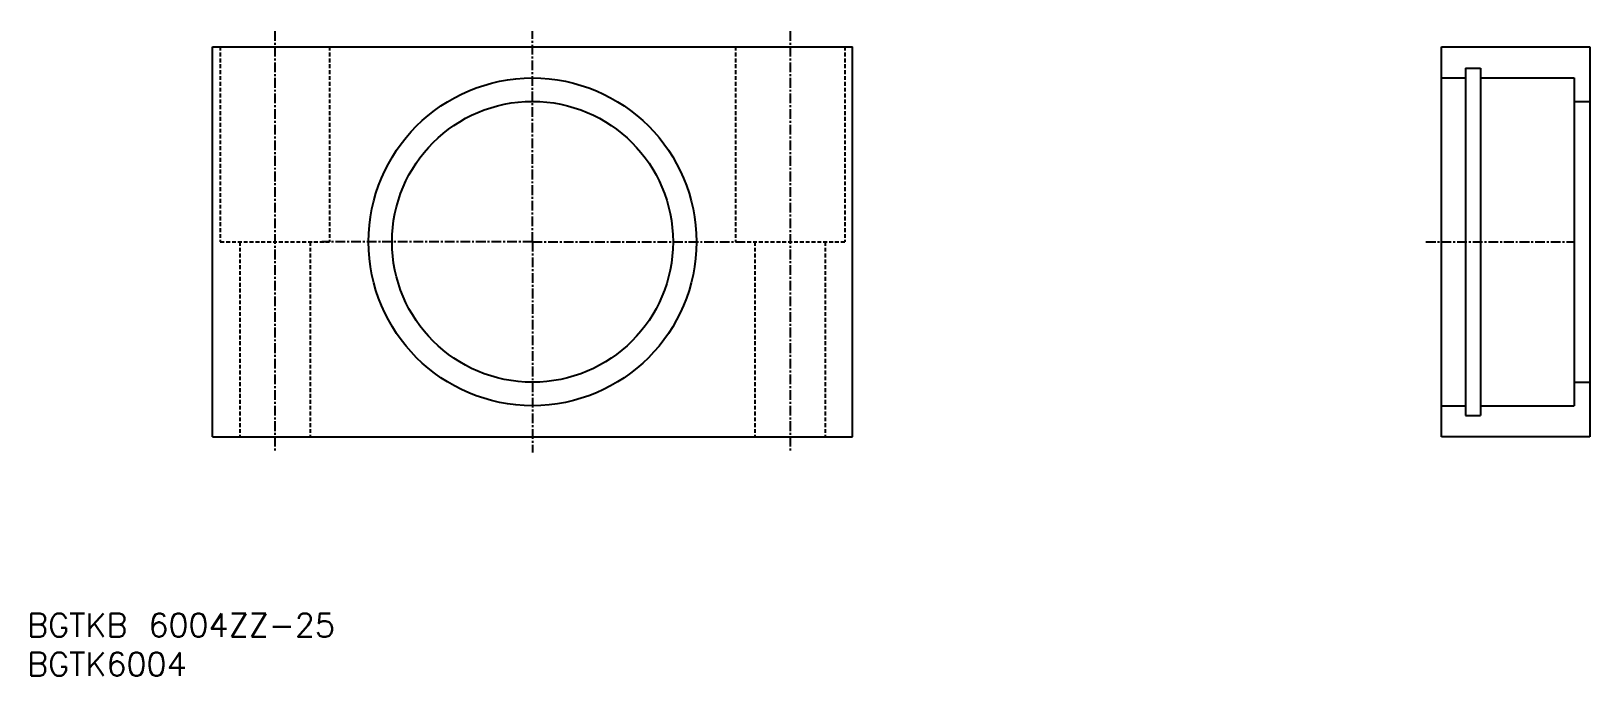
# Model space of a CAD drawing. Extents: x 45 to 245, y 37 to 120.
import ezdxf
from ezdxf.enums import TextEntityAlignment as Align

# ---------------------------------------------------------------- set-up
doc = ezdxf.new("R2010")
doc.units = 0
doc.linetypes.add('CENTER', pattern=[2, 1.25, -0.25, 0.25, -0.25])
doc.linetypes.add('DASHED', pattern=[0.75, 0.5, -0.25])
doc.layers.get('0').update_dxf_attribs({"linetype": 'CONTINUOUS'})
doc.layers.add('CENTER', color=1, linetype='CENTER')
doc.styles.get("Standard").update_dxf_attribs({"font": 'txt.shx', "bigfont": 'extfont.shx'})

msp = doc.modelspace()

# ---------------------------------------------------------------- linework, layer by layer
at = {"color": 7, "linetype": 'CONTINUOUS'}
for p, q in [((68.53, 67.92), (68.53, 117.92)), ((68.53, 117.92), (150.53, 117.92)), ((150.53, 67.92), (150.53, 117.92)), ((225.99, 67.92), (225.99, 117.92)), ((225.99, 117.92), (244.99, 117.92)), ((244.99, 117.92), (244.99, 67.92)), ((225.99, 113.92), (229.04, 113.92)), ((229.04, 115.17), (229.04, 70.67)), ((229.04, 115.17), (230.99, 115.17)), ((230.99, 115.17), (230.99, 70.67)), ((230.99, 113.92), (242.99, 113.92)), ((242.99, 113.92), (242.99, 71.92)), ((242.99, 110.92), (244.99, 110.92)), ((242.99, 74.92), (244.99, 74.92)), ((225.99, 71.92), (229.04, 71.92)), ((230.99, 71.92), (242.99, 71.92)), ((229.04, 70.67), (230.99, 70.67)), ((68.53, 67.92), (150.53, 67.92)), ((244.99, 67.92), (225.99, 67.92))]:
    msp.add_line(p, q, dxfattribs=at)
at = {"color": 3, "linetype": 'DASHED'}
for p, q in [((69.53, 117.92), (69.53, 92.92)), ((83.53, 117.92), (83.53, 92.92)), ((135.53, 117.92), (135.53, 92.92)), ((149.53, 117.92), (149.53, 92.92)), ((69.53, 92.92), (83.53, 92.92)), ((72.03, 92.92), (72.03, 67.92)), ((81.03, 92.92), (81.03, 67.92)), ((135.53, 92.92), (149.53, 92.92)), ((138.03, 92.92), (138.03, 67.92)), ((147.03, 92.92), (147.03, 67.92))]:
    msp.add_line(p, q, dxfattribs=at)
at = {"color": 7, "linetype": 'CONTINUOUS'}
for radius in [21, 18]:
    msp.add_circle((109.53, 92.92), radius, dxfattribs=at)
at = {"layer": 'CENTER', "color": 1, "linetype": 'CENTER'}
for p, q in [((76.53, 119.92), (76.53, 65.92)), ((109.53, 92.92), (109.53, 119.92)), ((142.53, 119.92), (142.53, 65.92)), ((109.53, 92.92), (82.53, 92.92)), ((109.53, 92.92), (109.53, 65.92)), ((109.53, 92.92), (136.53, 92.92)), ((223.99, 92.92), (242.99, 92.92))]:
    msp.add_line(p, q, dxfattribs=at)

# ---------------------------------------------------------------- texts
at = {"color": 7, "linetype": 'CONTINUOUS'}
for s, p in [('BGTKB 6004ZZ-25', (44.78, 43.8)), ('BGTK6004', (44.78, 38.8))]:
    msp.add_text(s, height=3, dxfattribs=at).set_placement(p, align=Align.MIDDLE_LEFT)

doc.saveas('drawing.dxf')
